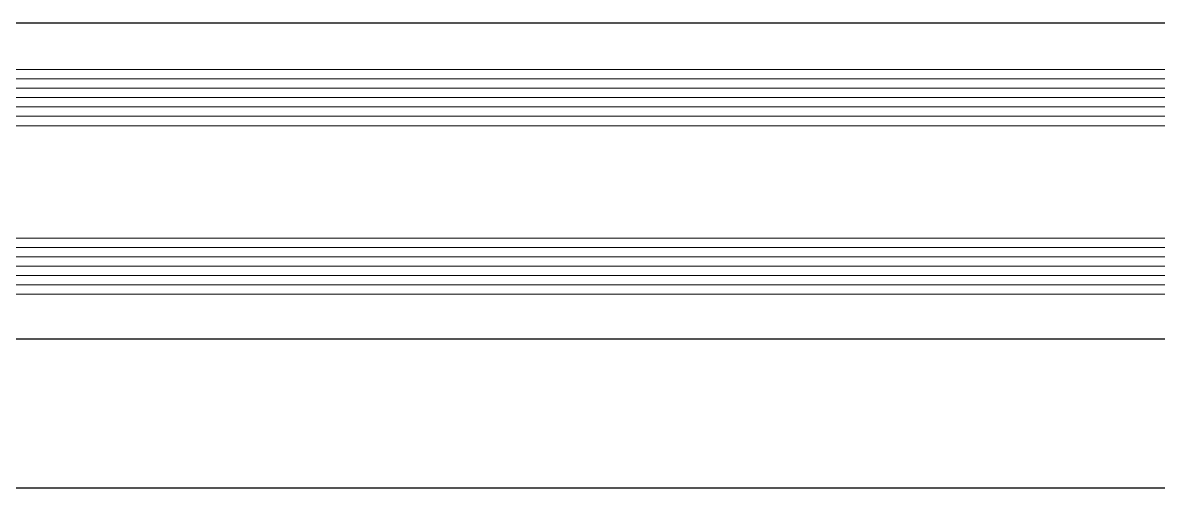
# Model space of a CAD drawing. Header units: millimetres. Extents: x 809 to 8159, y 33 to 4533.
# Drawn here: x 4018.18 to 4030.31, y 1262.41 to 1267.38 of the extents above; entities that cross this region are included whole.
import ezdxf

# ---------------------------------------------------------------- set-up
doc = ezdxf.new("R2010")
doc.units = ezdxf.units.MM
doc.layers.add('5', color=11, linetype='Continuous')
doc.layers.add('GORUNUS-TARAMA', color=11, linetype='Continuous')
doc.layers.add('cam', color=5, linetype='Continuous', lineweight=0)

# ---------------------------------------------------------------- blocks, each defined once
blk = doc.blocks.new('ajsdfxcvzx')
at = {"layer": '5'}
for p, q in [((35971.507, -7323.889), (35994.771, -7323.889)), ((36079.209, -7327.269), (35971.502, -7327.269)), ((36079.209, -7328.862), (35971.457, -7328.862))]:
    blk.add_line(p, q, dxfattribs=at)
at = {"layer": 'cam'}
for p, q in [((35994.771, -7324.389), (35970.007, -7324.389)), ((35994.771, -7324.489), (35970.007, -7324.489)), ((35994.771, -7324.589), (35972.552, -7324.589)), ((35994.771, -7324.689), (35972.552, -7324.689)), ((35994.771, -7324.789), (35972.552, -7324.789)), ((35994.771, -7324.889), (35970.007, -7324.889)), ((35994.771, -7324.989), (35970.007, -7324.989)), ((35994.771, -7326.189), (35970.007, -7326.189)), ((35994.771, -7326.289), (35970.007, -7326.289)), ((35994.771, -7326.389), (35972.552, -7326.389)), ((35994.771, -7326.489), (35972.552, -7326.489)), ((35994.771, -7326.689), (35970.007, -7326.689)), ((35994.771, -7326.589), (35972.552, -7326.589)), ((35994.771, -7326.789), (35970.007, -7326.789))]:
    blk.add_line(p, q, dxfattribs=at)

msp = doc.modelspace()

# ---------------------------------------------------------------- block references
at = {"layer": 'GORUNUS-TARAMA'}
msp.add_blockref('ajsdfxcvzx', (-31955.956, 8591.274), dxfattribs=at)

doc.saveas('drawing.dxf')
